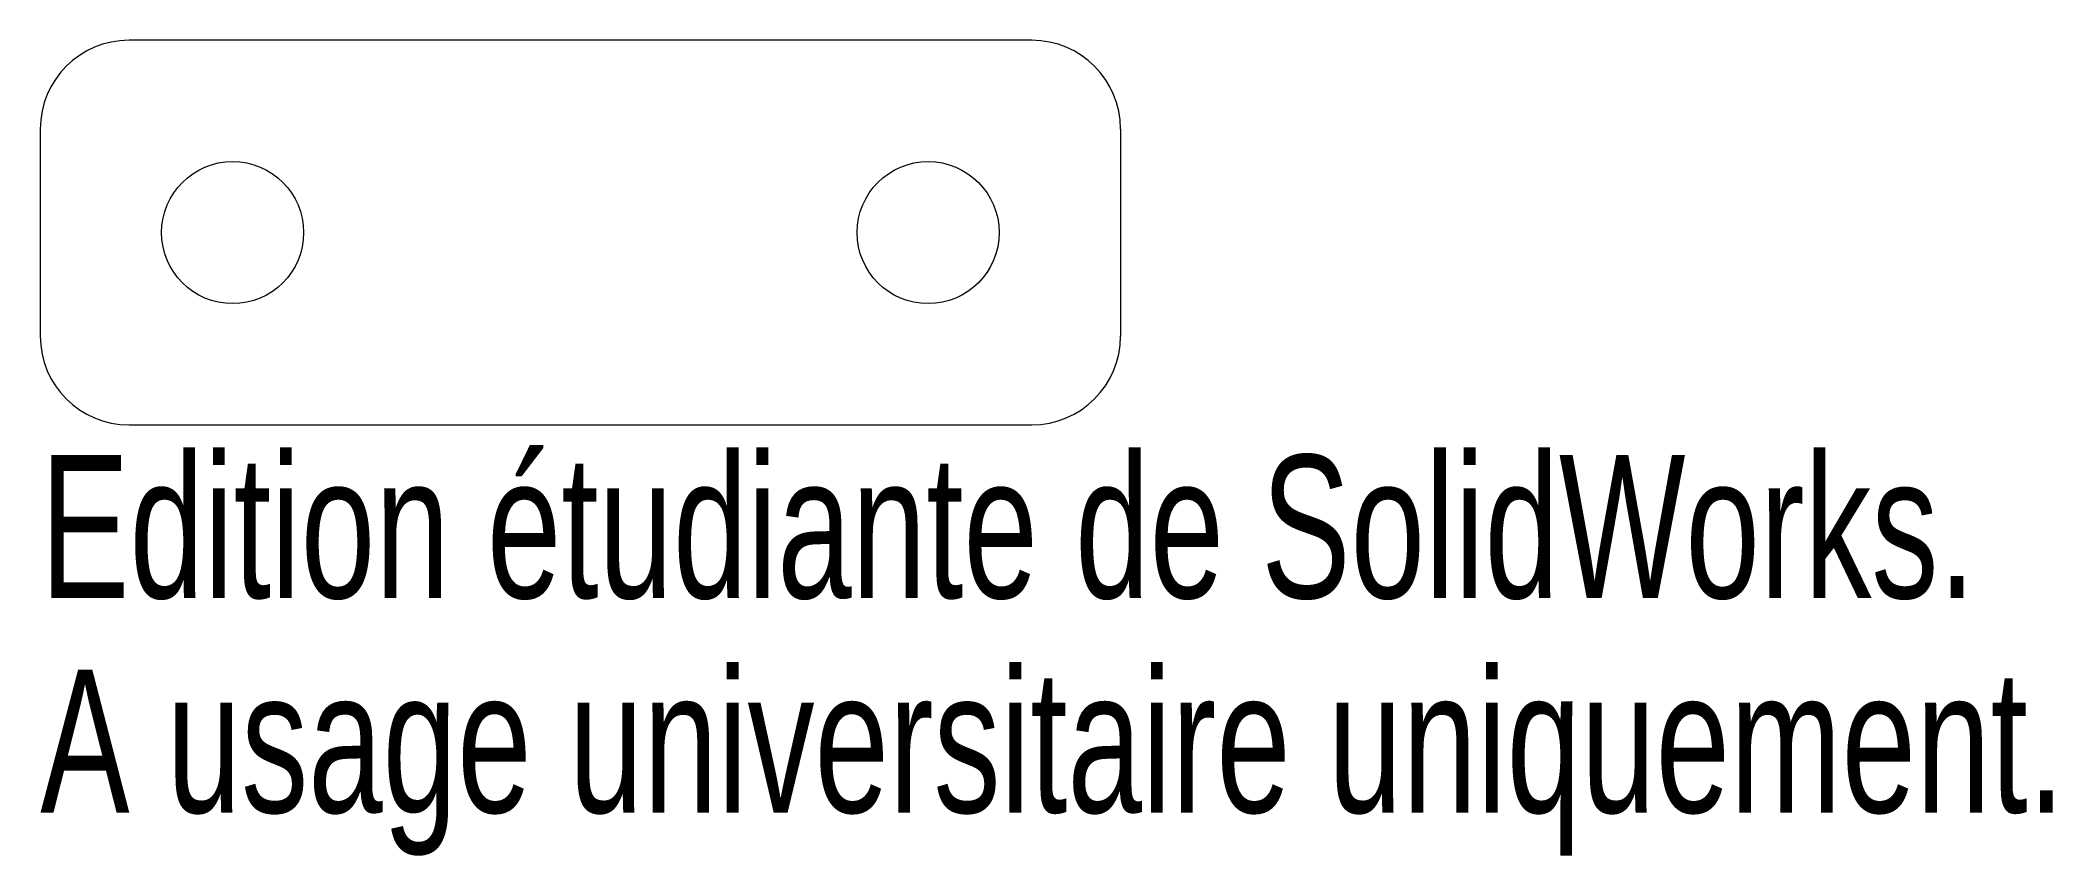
# Model space of a CAD drawing. Header units: millimetres. Extents: x -18.2 to 49.7, y -14.6 to 13.
import ezdxf

# ---------------------------------------------------------------- set-up
doc = ezdxf.new("R2010")
doc.units = ezdxf.units.MM
doc.styles.add('SLDTEXTSTYLE0', font='TXT', dxfattribs={"width": 0.7})

msp = doc.modelspace()

# ---------------------------------------------------------------- linework, layer by layer
at = {"color": 7, "linetype": 'Continuous', "lineweight": 15}
for p, q in [((15.25, 13), (-15.25, 13)), ((-18.25, 10), (-18.25, 3)), ((18.25, 10), (18.25, 3)), ((-15.25, 0), (15.25, 0))]:
    msp.add_line(p, q, dxfattribs=at)
for centre in [(-11.75, 6.5), (11.75, 6.5)]:
    msp.add_circle(centre, 2.4, dxfattribs=at)
for centre, start, end in [((-15.25, 10), 90, 180), ((15.25, 10), 0, 90), ((-15.25, 3), 180, 270), ((15.25, 3), 270, 0)]:
    msp.add_arc(centre, 3, start, end, dxfattribs=at)

# ---------------------------------------------------------------- texts
at = {"color": 7, "linetype": 'Continuous', "char_height": 4.83362, "attachment_point": 1, "style": 'SLDTEXTSTYLE0'}
for s, insert in [('Edition étudiante de SolidWorks.', (-18.25, -1.02)), ('A usage universitaire uniquement.', (-18.25, -8.27))]:
    msp.add_mtext(s, dxfattribs=dict(at, insert=insert))

doc.saveas('drawing.dxf')
